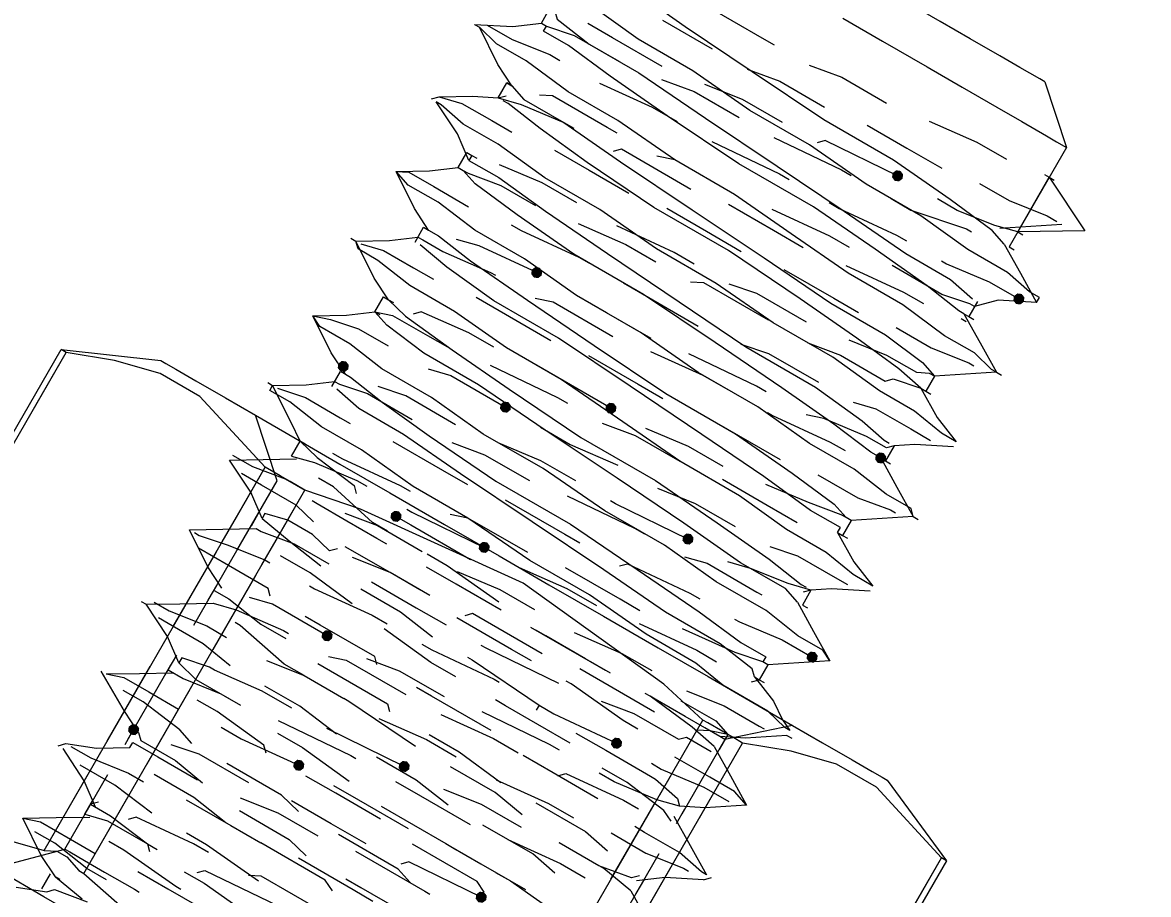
# Model space of a CAD drawing. Header units: millimetres. Extents: x 89051 to 218395, y -330386 to -125649.
# Drawn here: x 90765.13 to 90788.85, y -128629.03 to -128610.67 of the extents above; entities that cross this region are included whole.
import ezdxf

# ---------------------------------------------------------------- set-up
doc = ezdxf.new("R2010")
doc.units = ezdxf.units.MM
doc.header["$LTSCALE"] = 13
doc.layers.add('C00-00-00', color=7, linetype='Continuous')
doc.layers.add('标注、文本', color=3, linetype='Continuous', lineweight=25)
doc.styles.get("Standard").update_dxf_attribs({"font": 'gbenor.shx', "bigfont": 'gbcbig.shx'})
doc.dimstyles.new('1-15', dxfattribs={"dimscale": 20, "dimtxt": 3.5, "dimasz": 2, "dimexe": 1.5, "dimexo": 0.5, "dimgap": 0.5, "dimtad": 1, "dimtoh": 1, "dimdec": 1, "dimdsep": 46, "dimtxsty": 'Standard', "dimcen": 2.5, "dimclrd": 3, "dimclre": 3, "dimclrt": 3, "dimadec": 0, "dimazin": 2, "dimtfac": 1, "dimtdec": 1, "dimtmove": 0, "dimatfit": 2, "dimfxl": 1, "dimarcsym": 0})

# ---------------------------------------------------------------- blocks, each defined once
blk = doc.blocks.new('225635')
at = {"layer": 'C00-00-00'}
h = blk.add_hatch(color=256, dxfattribs=at)
h.dxf.hatch_style = 2
h.paths.add_polyline_path([(72519.609, -125566.899), (72519.523, -125566.934), (72519.488, -125567.02), (72519.523, -125567.105), (72519.609, -125567.141), (72519.694, -125567.105), (72519.73, -125567.02), (72519.694, -125566.934)])
h = blk.add_hatch(color=256, dxfattribs=at)
h.dxf.hatch_style = 2
h.paths.add_polyline_path([(72523.118, -125567.867), (72523.033, -125567.902), (72522.997, -125567.988), (72523.033, -125568.073), (72523.118, -125568.109), (72523.204, -125568.073), (72523.239, -125567.988), (72523.204, -125567.902)])
h = blk.add_hatch(color=256, dxfattribs=at)
h.dxf.hatch_style = 2
h.paths.add_polyline_path([(72522.271, -125572.223), (72522.186, -125572.259), (72522.15, -125572.344), (72522.186, -125572.43), (72522.271, -125572.465), (72522.356, -125572.43), (72522.392, -125572.344), (72522.356, -125572.259)])
h = blk.add_hatch(color=256, dxfattribs=at)
h.dxf.hatch_style = 2
h.paths.add_polyline_path([(72514.043, -125572.465), (72513.957, -125572.501), (72513.922, -125572.586), (72513.957, -125572.672), (72514.043, -125572.707), (72514.128, -125572.672), (72514.163, -125572.586), (72514.128, -125572.501)])
h = blk.add_hatch(color=256, dxfattribs=at)
h.dxf.hatch_style = 2
h.paths.add_polyline_path([(72516.826, -125574.159), (72516.74, -125574.195), (72516.705, -125574.28), (72516.74, -125574.366), (72516.826, -125574.401), (72516.911, -125574.366), (72516.947, -125574.28), (72516.911, -125574.195)])
h = blk.add_hatch(color=256, dxfattribs=at)
h.dxf.hatch_style = 2
h.paths.add_polyline_path([(72514.89, -125575.248), (72514.804, -125575.284), (72514.769, -125575.369), (72514.804, -125575.455), (72514.89, -125575.49), (72514.975, -125575.455), (72515.011, -125575.369), (72514.975, -125575.284)])
h = blk.add_hatch(color=256, dxfattribs=at)
h.dxf.hatch_style = 2
h.paths.add_polyline_path([(72519.609, -125575.732), (72519.523, -125575.768), (72519.488, -125575.853), (72519.523, -125575.939), (72519.609, -125575.974), (72519.694, -125575.939), (72519.73, -125575.853), (72519.694, -125575.768)])
h = blk.add_hatch(color=256, dxfattribs=at)
h.dxf.hatch_style = 2
h.paths.add_polyline_path([(72511.501, -125576.216), (72511.416, -125576.252), (72511.38, -125576.337), (72511.416, -125576.423), (72511.501, -125576.458), (72511.587, -125576.423), (72511.622, -125576.337), (72511.587, -125576.252)])
h = blk.add_hatch(color=256, dxfattribs=at)
h.dxf.hatch_style = 2
h.paths.add_polyline_path([(72523.118, -125576.579), (72523.033, -125576.615), (72522.997, -125576.7), (72523.033, -125576.786), (72523.118, -125576.821), (72523.204, -125576.786), (72523.239, -125576.7), (72523.204, -125576.615)])
h = blk.add_hatch(color=256, dxfattribs=at)
h.dxf.hatch_style = 2
h.paths.add_polyline_path([(72515.979, -125578.031), (72515.893, -125578.067), (72515.858, -125578.152), (72515.893, -125578.238), (72515.979, -125578.273), (72516.064, -125578.238), (72516.1, -125578.152), (72516.064, -125578.067)])
h = blk.add_hatch(color=256, dxfattribs=at)
h.dxf.hatch_style = 2
h.paths.add_polyline_path([(72514.043, -125578.394), (72513.957, -125578.43), (72513.922, -125578.515), (72513.957, -125578.601), (72514.043, -125578.636), (72514.128, -125578.601), (72514.163, -125578.515), (72514.128, -125578.43)])
h = blk.add_hatch(color=256, dxfattribs=at)
h.dxf.hatch_style = 2
h.paths.add_polyline_path([(72520.456, -125580.21), (72520.37, -125580.245), (72520.335, -125580.331), (72520.37, -125580.416), (72520.456, -125580.452), (72520.541, -125580.416), (72520.577, -125580.331), (72520.541, -125580.245)])
h = blk.add_hatch(color=256, dxfattribs=at)
h.dxf.hatch_style = 2
h.paths.add_polyline_path([(72514.043, -125581.299), (72513.957, -125581.334), (72513.922, -125581.42), (72513.957, -125581.505), (72514.043, -125581.541), (72514.128, -125581.505), (72514.163, -125581.42), (72514.128, -125581.334)])
h = blk.add_hatch(color=256, dxfattribs=at)
h.dxf.hatch_style = 2
h.paths.add_polyline_path([(72516.826, -125582.872), (72516.74, -125582.907), (72516.705, -125582.993), (72516.74, -125583.078), (72516.826, -125583.114), (72516.911, -125583.078), (72516.947, -125582.993), (72516.911, -125582.907)])
h = blk.add_hatch(color=256, dxfattribs=at)
h.dxf.hatch_style = 2
h.paths.add_polyline_path([(72514.89, -125583.961), (72514.804, -125583.996), (72514.769, -125584.082), (72514.804, -125584.167), (72514.89, -125584.203), (72514.975, -125584.167), (72515.011, -125584.082), (72514.975, -125583.996)])
h = blk.add_hatch(color=256, dxfattribs=at)
h.dxf.hatch_style = 2
h.paths.add_polyline_path([(72519.609, -125584.445), (72519.523, -125584.48), (72519.488, -125584.566), (72519.523, -125584.651), (72519.609, -125584.687), (72519.694, -125584.651), (72519.73, -125584.566), (72519.694, -125584.48)])
h = blk.add_hatch(color=256, dxfattribs=at)
h.dxf.hatch_style = 2
h.paths.add_polyline_path([(72511.501, -125585.05), (72511.416, -125585.085), (72511.38, -125585.171), (72511.416, -125585.256), (72511.501, -125585.292), (72511.587, -125585.256), (72511.622, -125585.171), (72511.587, -125585.085)])
at = {"layer": 'C00-00-00', "lineweight": 15}
for points in [[(72521.303, -125563.753), (72521.182, -125563.753), (72520.698, -125563.753), (72520.214, -125563.753), (72519.488, -125563.753), (72518.762, -125563.753), (72517.915, -125563.753), (72516.947, -125563.753)], [(72521.303, -125563.753), (72522.392, -125564.721)], [(72516.947, -125564.721), (72517.915, -125564.721), (72519.004, -125564.721), (72519.851, -125564.721), (72520.698, -125564.721), (72521.303, -125564.721), (72521.908, -125564.721), (72522.15, -125564.721), (72522.392, -125564.721)], [(72522.392, -125564.721), (72522.392, -125567.141)], [(72519.609, -125565.689), (72520.698, -125565.568)], [(72520.698, -125565.568), (72521.424, -125565.568)], [(72522.271, -125565.447), (72522.392, -125565.447)], [(72522.392, -125565.447), (72522.513, -125565.447)], [(72522.392, -125566.778), (72522.392, -125565.447)], [(72522.392, -125565.447), (72523.602, -125566.052)], [(72516.826, -125565.931), (72517.552, -125565.81)], [(72517.552, -125565.81), (72518.641, -125565.81)], [(72514.164, -125565.931), (72515.737, -125565.931)], [(72515.737, -125565.931), (72515.979, -125565.931)], [(72523.602, -125566.052), (72522.392, -125566.778)], [(72522.271, -125567.141), (72521.908, -125567.02), (72520.819, -125566.899), (72519.367, -125566.778), (72517.673, -125566.778), (72515.858, -125566.657), (72514.164, -125566.536), (72512.832, -125566.415), (72511.864, -125566.415), (72511.501, -125566.294)], [(72521.182, -125566.294), (72521.908, -125566.294)], [(72521.908, -125566.294), (72522.755, -125566.173)], [(72523.118, -125566.173), (72522.392, -125566.657)], [(72522.755, -125566.173), (72522.997, -125566.173)], [(72515.737, -125566.657), (72516.463, -125566.536)], [(72516.463, -125566.536), (72517.552, -125566.536)], [(72518.52, -125566.415), (72519.488, -125566.415)], [(72519.488, -125566.415), (72520.335, -125566.415)], [(72513.679, -125566.657), (72514.89, -125566.657)], [(72522.392, -125566.778), (72521.908, -125566.899)], [(72522.392, -125566.657), (72522.029, -125566.899)], [(72522.392, -125566.778), (72522.513, -125566.778)], [(72523.481, -125567.867), (72523.481, -125567.746), (72523.239, -125567.746), (72522.634, -125567.625), (72521.666, -125567.625), (72520.456, -125567.504), (72519.125, -125567.504), (72517.673, -125567.383), (72516.221, -125567.383), (72514.769, -125567.262), (72513.437, -125567.262), (72512.227, -125567.141), (72511.259, -125567.141), (72510.654, -125567.02), (72510.412, -125567.02)], [(72519.609, -125567.02), (72517.915, -125567.141)], [(72521.061, -125567.02), (72520.577, -125567.02)], [(72521.908, -125566.899), (72521.061, -125567.02)], [(72515.979, -125567.262), (72515.132, -125567.383)], [(72516.947, -125567.262), (72515.979, -125567.262)], [(72517.915, -125567.141), (72517.794, -125567.262)], [(72520.214, -125567.504), (72521.424, -125567.262)], [(72521.424, -125567.262), (72521.545, -125567.262)], [(72522.271, -125567.141), (72522.876, -125567.504), (72523.481, -125567.867)], [(72522.392, -125567.141), (72522.513, -125567.141)], [(72512.953, -125567.504), (72512.348, -125567.504)], [(72514.164, -125567.504), (72512.953, -125567.504)], [(72516.947, -125567.625), (72518.52, -125567.504)], [(72518.52, -125567.504), (72518.762, -125567.504)], [(72519.73, -125567.504), (72520.214, -125567.504)], [(72511.501, -125567.988), (72511.501, -125567.625)], [(72511.622, -125567.625), (72511.743, -125567.746), (72512.59, -125567.867), (72513.8, -125567.867), (72515.495, -125567.988), (72517.31, -125568.109), (72519.004, -125568.23), (72520.577, -125568.351), (72521.666, -125568.351), (72522.271, -125568.472)], [(72514.285, -125567.746), (72515.011, -125567.625)], [(72515.011, -125567.625), (72516.1, -125567.625)], [(72510.291, -125568.714), (72511.017, -125568.351), (72511.501, -125567.988)], [(72511.501, -125567.988), (72511.622, -125567.988)], [(72511.622, -125567.988), (72512.227, -125567.867)], [(72522.271, -125568.835), (72522.15, -125568.835), (72521.303, -125568.714), (72519.972, -125568.593), (72518.399, -125568.472), (72516.584, -125568.472), (72514.769, -125568.351), (72513.316, -125568.23), (72512.227, -125568.109), (72511.622, -125568.109), (72511.622, -125567.988)], [(72512.227, -125567.867), (72513.316, -125567.867)], [(72521.424, -125568.109), (72522.392, -125567.988)], [(72523.481, -125567.867), (72522.755, -125568.23), (72522.392, -125568.593)], [(72522.392, -125567.988), (72523.118, -125567.988)], [(72515.858, -125568.351), (72517.431, -125568.23)], [(72517.431, -125568.23), (72517.673, -125568.23)], [(72518.641, -125568.23), (72518.883, -125568.23)], [(72518.883, -125568.23), (72520.214, -125568.109)], [(72520.214, -125568.109), (72520.456, -125568.109)], [(72521.303, -125568.109), (72521.424, -125568.109)], [(72511.138, -125568.593), (72511.985, -125568.472)], [(72511.985, -125568.472), (72512.227, -125568.472)], [(72513.195, -125568.472), (72514.406, -125568.351)], [(72514.406, -125568.351), (72515.011, -125568.351)], [(72522.392, -125568.472), (72522.392, -125568.835)], [(72510.291, -125568.714), (72510.412, -125568.714)], [(72511.622, -125569.44), (72511.138, -125569.198), (72510.412, -125568.714)], [(72523.481, -125569.561), (72523.36, -125569.561), (72522.876, -125569.44), (72522.15, -125569.44), (72521.061, -125569.319), (72519.73, -125569.319), (72518.278, -125569.198), (72516.826, -125569.077), (72515.374, -125569.077), (72513.922, -125568.956), (72512.711, -125568.956), (72511.622, -125568.835), (72510.896, -125568.835), (72510.412, -125568.714)], [(72510.533, -125568.593), (72511.138, -125568.593)], [(72521.666, -125568.714), (72520.456, -125568.714)], [(72522.271, -125568.593), (72521.666, -125568.714)], [(72522.392, -125568.593), (72522.271, -125568.593)], [(72519.004, -125568.835), (72517.673, -125568.956)], [(72519.488, -125568.835), (72519.004, -125568.835)], [(72522.271, -125568.835), (72522.392, -125568.835)], [(72522.271, -125568.835), (72522.876, -125569.198), (72523.481, -125569.561)], [(72522.271, -125568.956), (72522.392, -125568.956)], [(72522.392, -125568.835), (72522.513, -125568.835)], [(72515.374, -125569.077), (72515.011, -125569.198)], [(72516.826, -125569.077), (72515.374, -125569.077)], [(72519.609, -125569.198), (72520.94, -125569.077)], [(72520.94, -125569.077), (72521.424, -125569.077)], [(72512.469, -125569.198), (72512.227, -125569.319)], [(72513.8, -125569.198), (72512.469, -125569.198)], [(72514.043, -125569.198), (72513.8, -125569.198)], [(72516.826, -125569.319), (72517.915, -125569.319)], [(72517.915, -125569.319), (72518.641, -125569.319)], [(72511.622, -125569.44), (72511.501, -125569.44)], [(72511.501, -125569.44), (72511.622, -125569.44)], [(72511.501, -125569.44), (72511.622, -125569.44)], [(72511.501, -125569.803), (72511.501, -125569.44)], [(72511.622, -125569.44), (72511.985, -125569.561), (72512.953, -125569.561), (72514.406, -125569.682), (72516.221, -125569.803), (72518.036, -125569.924), (72519.73, -125570.045), (72521.061, -125570.045), (72522.029, -125570.166), (72522.392, -125570.287), (72522.271, -125570.287)], [(72511.985, -125569.682), (72512.953, -125569.561)], [(72512.953, -125569.561), (72513.195, -125569.561)], [(72514.164, -125569.561), (72514.285, -125569.44)], [(72514.285, -125569.44), (72515.979, -125569.44)], [(72523.481, -125569.561), (72522.755, -125570.045), (72522.392, -125570.287)], [(72523.481, -125569.561), (72523.602, -125569.561)], [(72510.412, -125570.408), (72511.017, -125570.045), (72511.501, -125569.803)], [(72511.501, -125569.803), (72511.985, -125569.682)], [(72511.501, -125569.803), (72511.622, -125569.682)], [(72522.271, -125570.65), (72521.666, -125570.529), (72520.577, -125570.408), (72519.125, -125570.287), (72517.31, -125570.166), (72515.495, -125570.166), (72513.8, -125570.045), (72512.59, -125569.924), (72511.743, -125569.803), (72511.622, -125569.803)], [(72521.182, -125569.803), (72522.029, -125569.803)], [(72522.029, -125569.803), (72522.876, -125569.682)], [(72522.876, -125569.682), (72522.997, -125569.682)], [(72515.737, -125570.045), (72516.705, -125570.045)], [(72516.705, -125570.045), (72517.552, -125570.045)], [(72518.52, -125569.924), (72519.73, -125569.924)], [(72519.73, -125569.924), (72520.335, -125569.924)], [(72510.412, -125570.408), (72510.896, -125570.287)], [(72510.896, -125570.287), (72511.622, -125570.287)], [(72511.622, -125570.287), (72512.106, -125570.287)], [(72513.074, -125570.166), (72513.922, -125570.166)], [(72513.922, -125570.166), (72514.89, -125570.166)], [(72522.271, -125570.287), (72522.029, -125570.408)], [(72522.392, -125570.287), (72522.271, -125570.287)], [(72522.392, -125570.287), (72522.392, -125570.65)], [(72510.291, -125570.529), (72510.412, -125570.408)], [(72511.622, -125571.255), (72511.138, -125570.892), (72510.412, -125570.529)], [(72523.481, -125571.255), (72523.118, -125571.255), (72522.392, -125571.134), (72521.545, -125571.134), (72520.335, -125571.013), (72518.883, -125571.013), (72517.431, -125570.892), (72515.979, -125570.892), (72514.527, -125570.771), (72513.195, -125570.771), (72511.985, -125570.65), (72511.138, -125570.65), (72510.533, -125570.529), (72510.412, -125570.529)], [(72521.303, -125570.408), (72520.456, -125570.529)], [(72522.029, -125570.408), (72521.303, -125570.408)], [(72516.342, -125570.771), (72515.011, -125570.892)], [(72516.826, -125570.771), (72516.342, -125570.771)], [(72518.278, -125570.65), (72517.673, -125570.771)], [(72519.488, -125570.65), (72518.278, -125570.65)], [(72521.545, -125570.892), (72521.666, -125570.771)], [(72521.666, -125570.771), (72522.271, -125570.65)], [(72522.271, -125570.65), (72522.392, -125570.65)], [(72522.271, -125570.65), (72522.876, -125571.013), (72523.481, -125571.255)], [(72522.392, -125570.65), (72522.513, -125570.65)], [(72513.195, -125570.892), (72512.227, -125571.013)], [(72514.043, -125570.892), (72513.195, -125570.892)], [(72516.947, -125571.134), (72517.189, -125571.013)], [(72517.189, -125571.013), (72518.762, -125571.013)], [(72519.73, -125571.013), (72520.456, -125570.892)], [(72520.456, -125570.892), (72521.545, -125570.892)], [(72511.501, -125571.134), (72511.622, -125571.134)], [(72511.501, -125571.497), (72511.501, -125571.134)], [(72511.622, -125571.134), (72511.743, -125571.134)], [(72511.622, -125571.134), (72511.622, -125571.255), (72512.348, -125571.255), (72513.558, -125571.376), (72515.132, -125571.497), (72516.947, -125571.618), (72518.641, -125571.739), (72520.335, -125571.739), (72521.545, -125571.86), (72522.15, -125571.981), (72522.271, -125571.981)], [(72514.285, -125571.255), (72515.374, -125571.134)], [(72515.374, -125571.134), (72516.1, -125571.134)], [(72510.412, -125572.223), (72511.017, -125571.86), (72511.501, -125571.497)], [(72511.501, -125571.497), (72511.622, -125571.497)], [(72511.622, -125571.497), (72511.743, -125571.497)], [(72522.271, -125572.344), (72522.029, -125572.344), (72521.061, -125572.223), (72519.73, -125572.102), (72518.036, -125571.981), (72516.221, -125571.86), (72514.527, -125571.86), (72513.074, -125571.739), (72511.985, -125571.618), (72511.622, -125571.497)], [(72511.743, -125571.497), (72512.469, -125571.376)], [(72512.469, -125571.376), (72513.316, -125571.376)], [(72521.182, -125571.618), (72521.666, -125571.497)], [(72521.666, -125571.497), (72522.513, -125571.497)], [(72523.481, -125571.376), (72522.755, -125571.739), (72522.392, -125571.981)], [(72522.513, -125571.497), (72522.997, -125571.497)], [(72518.52, -125571.739), (72519.125, -125571.618)], [(72519.125, -125571.618), (72520.335, -125571.618)], [(72513.074, -125571.981), (72513.316, -125571.981)], [(72513.316, -125571.981), (72514.648, -125571.86)], [(72514.648, -125571.86), (72514.89, -125571.86)], [(72515.737, -125571.86), (72516.1, -125571.86)], [(72516.1, -125571.86), (72517.552, -125571.86)], [(72522.392, -125571.981), (72522.271, -125572.102)], [(72522.392, -125571.981), (72522.392, -125572.344)], [(72510.412, -125572.223), (72510.654, -125572.102)], [(72511.622, -125572.949), (72511.138, -125572.707), (72510.412, -125572.223)], [(72523.481, -125573.07), (72523.36, -125572.949), (72522.755, -125572.949), (72521.908, -125572.828), (72520.819, -125572.828), (72519.488, -125572.707), (72518.036, -125572.707), (72516.584, -125572.586), (72515.011, -125572.586), (72513.679, -125572.465), (72512.469, -125572.465), (72511.501, -125572.344), (72510.775, -125572.344), (72510.412, -125572.223)], [(72510.654, -125572.102), (72511.259, -125572.102)], [(72511.259, -125572.102), (72512.106, -125572.102)], [(72520.819, -125572.223), (72520.456, -125572.344)], [(72521.787, -125572.102), (72520.819, -125572.223)], [(72522.271, -125572.102), (72521.787, -125572.102)], [(72519.246, -125572.344), (72517.673, -125572.465)], [(72519.488, -125572.344), (72519.246, -125572.344)], [(72522.271, -125572.344), (72522.876, -125572.707), (72523.481, -125573.07)], [(72522.392, -125572.344), (72522.513, -125572.344)], [(72512.711, -125572.707), (72512.227, -125572.828)], [(72514.043, -125572.586), (72512.711, -125572.707)], [(72515.737, -125572.586), (72515.011, -125572.586)], [(72516.826, -125572.586), (72515.737, -125572.586)], [(72516.947, -125572.828), (72518.157, -125572.707)], [(72518.157, -125572.707), (72518.762, -125572.707)], [(72519.73, -125572.707), (72519.851, -125572.707)], [(72519.851, -125572.707), (72521.182, -125572.586)], [(72521.182, -125572.586), (72521.545, -125572.586)], [(72511.501, -125572.949), (72511.622, -125572.949)], [(72511.501, -125572.949), (72511.622, -125572.949)], [(72511.501, -125573.312), (72511.501, -125572.949)], [(72511.622, -125572.949), (72511.864, -125572.949), (72512.711, -125573.07), (72514.164, -125573.191), (72515.858, -125573.312), (72517.673, -125573.433), (72519.367, -125573.433), (72520.819, -125573.554), (72521.908, -125573.675), (72522.271, -125573.796)], [(72514.285, -125573.07), (72514.648, -125572.949)], [(72514.648, -125572.949), (72516.1, -125572.949)], [(72510.412, -125573.917), (72511.017, -125573.554), (72511.501, -125573.191)], [(72511.501, -125573.191), (72511.622, -125573.191)], [(72511.622, -125573.191), (72512.106, -125573.191)], [(72512.106, -125573.191), (72513.195, -125573.07)], [(72513.195, -125573.07), (72513.316, -125573.07)], [(72522.271, -125573.312), (72522.997, -125573.191)], [(72523.481, -125573.07), (72522.755, -125573.554), (72522.392, -125573.796)], [(72522.997, -125573.191), (72523.118, -125573.191)], [(72523.481, -125573.07), (72523.602, -125573.07)], [(72522.271, -125574.159), (72522.271, -125574.038), (72521.545, -125574.038), (72520.335, -125573.917), (72518.762, -125573.796), (72516.947, -125573.675), (72515.132, -125573.554), (72513.558, -125573.554), (72512.348, -125573.433), (72511.622, -125573.312)], [(72518.641, -125573.433), (72519.972, -125573.433)], [(72519.972, -125573.433), (72520.456, -125573.433)], [(72521.303, -125573.312), (72522.271, -125573.312)], [(72513.195, -125573.675), (72514.164, -125573.675)], [(72514.164, -125573.675), (72515.011, -125573.675)], [(72515.858, -125573.554), (72517.068, -125573.554)], [(72517.068, -125573.554), (72517.673, -125573.554)], [(72510.291, -125573.917), (72510.412, -125573.917)], [(72511.622, -125574.643), (72511.138, -125574.401), (72510.412, -125573.917)], [(72523.481, -125574.764), (72522.997, -125574.764), (72522.271, -125574.643), (72521.303, -125574.643), (72520.093, -125574.522), (72518.641, -125574.522), (72517.189, -125574.401), (72515.616, -125574.28), (72514.285, -125574.28), (72512.953, -125574.159), (72511.864, -125574.159), (72511.017, -125574.038), (72510.533, -125574.038), (72510.412, -125573.917)], [(72510.533, -125573.917), (72511.017, -125573.796)], [(72511.017, -125573.796), (72511.743, -125573.796)], [(72511.743, -125573.796), (72512.227, -125573.796)], [(72521.424, -125573.917), (72520.456, -125574.038)], [(72522.15, -125573.796), (72521.424, -125573.917)], [(72522.271, -125573.796), (72522.15, -125573.796)], [(72522.392, -125573.796), (72522.271, -125573.796)], [(72522.392, -125573.796), (72522.392, -125574.159)], [(72518.641, -125574.159), (72517.673, -125574.28)], [(72519.488, -125574.159), (72518.641, -125574.159)], [(72522.271, -125574.159), (72522.392, -125574.159)], [(72522.271, -125574.159), (72522.876, -125574.522), (72523.481, -125574.764)], [(72522.392, -125574.159), (72522.513, -125574.159)], [(72513.437, -125574.401), (72512.348, -125574.522)], [(72514.043, -125574.401), (72513.437, -125574.401)], [(72516.826, -125574.28), (72515.011, -125574.28)], [(72519.609, -125574.401), (72520.698, -125574.401)], [(72520.698, -125574.401), (72521.424, -125574.401)], [(72511.501, -125574.643), (72511.622, -125574.643)], [(72511.501, -125575.006), (72511.501, -125574.643)], [(72511.622, -125574.643), (72511.743, -125574.643)], [(72511.622, -125574.643), (72512.106, -125574.764), (72513.316, -125574.885), (72514.769, -125575.006), (72516.584, -125575.127), (72518.399, -125575.127), (72519.972, -125575.248), (72521.303, -125575.369), (72522.15, -125575.49), (72522.271, -125575.49)], [(72512.348, -125574.522), (72512.227, -125574.643)], [(72514.164, -125574.764), (72515.737, -125574.643)], [(72515.737, -125574.643), (72515.979, -125574.643)], [(72516.826, -125574.643), (72517.552, -125574.522)], [(72517.552, -125574.522), (72518.641, -125574.522)], [(72511.501, -125575.006), (72511.864, -125574.885)], [(72511.864, -125574.885), (72512.711, -125574.885)], [(72512.711, -125574.885), (72513.195, -125574.885)], [(72523.481, -125574.885), (72522.755, -125575.248), (72522.392, -125575.49)], [(72510.412, -125575.732), (72511.017, -125575.369), (72511.501, -125575.006)], [(72511.501, -125575.006), (72511.622, -125575.006)], [(72522.271, -125575.853), (72521.908, -125575.732), (72520.819, -125575.732), (72519.367, -125575.611), (72517.673, -125575.49), (72515.858, -125575.369), (72514.164, -125575.248), (72512.832, -125575.248), (72511.864, -125575.127), (72511.501, -125575.006)], [(72521.182, -125575.127), (72521.787, -125575.006)], [(72521.787, -125575.006), (72522.755, -125575.006)], [(72522.755, -125575.006), (72522.997, -125575.006)], [(72516.463, -125575.369), (72517.552, -125575.248)], [(72518.52, -125575.248), (72519.367, -125575.127)], [(72519.367, -125575.127), (72520.335, -125575.127)], [(72510.775, -125575.611), (72511.38, -125575.49)], [(72511.38, -125575.49), (72512.106, -125575.49)], [(72513.074, -125575.49), (72513.558, -125575.369)], [(72513.558, -125575.369), (72514.89, -125575.369)], [(72515.737, -125575.369), (72516.463, -125575.369)], [(72522.392, -125575.49), (72521.908, -125575.611)], [(72522.392, -125575.49), (72522.271, -125575.611)], [(72522.392, -125575.49), (72522.392, -125575.853)], [(72510.412, -125575.732), (72510.775, -125575.611)], [(72511.622, -125576.458), (72511.138, -125576.216), (72510.412, -125575.732)], [(72523.481, -125576.579), (72523.239, -125576.458), (72522.634, -125576.458), (72521.787, -125576.337), (72520.577, -125576.337), (72519.246, -125576.216), (72517.794, -125576.216), (72516.221, -125576.095), (72514.769, -125576.095), (72513.437, -125575.974), (72512.227, -125575.974), (72511.38, -125575.853), (72510.654, -125575.853), (72510.412, -125575.732)], [(72521.061, -125575.732), (72520.577, -125575.853)], [(72521.908, -125575.611), (72521.061, -125575.732)], [(72516.1, -125575.974), (72515.132, -125576.095)], [(72516.947, -125575.974), (72516.1, -125575.974)], [(72517.915, -125575.974), (72517.794, -125575.974)], [(72519.609, -125575.853), (72517.915, -125575.974)], [(72522.271, -125575.853), (72522.876, -125576.216), (72523.481, -125576.579)], [(72522.392, -125575.853), (72522.513, -125575.853)], [(72512.953, -125576.216), (72512.348, -125576.337)], [(72514.164, -125576.216), (72512.953, -125576.216)], [(72516.947, -125576.337), (72518.52, -125576.216)], [(72518.52, -125576.216), (72518.762, -125576.216)], [(72519.73, -125576.216), (72520.214, -125576.095)], [(72520.214, -125576.095), (72521.424, -125576.095)], [(72521.424, -125576.095), (72521.545, -125576.095)], [(72511.501, -125576.458), (72511.622, -125576.458)], [(72511.501, -125576.821), (72511.501, -125576.458)], [(72511.622, -125576.458), (72511.743, -125576.458)], [(72511.622, -125576.458), (72511.743, -125576.458), (72512.59, -125576.579), (72513.8, -125576.7), (72515.495, -125576.821), (72517.31, -125576.821), (72519.004, -125576.942), (72520.577, -125577.063), (72521.666, -125577.184), (72522.271, -125577.184), (72522.271, -125577.305)], [(72514.285, -125576.579), (72515.011, -125576.458)], [(72515.011, -125576.458), (72516.1, -125576.458)], [(72510.412, -125577.426), (72511.017, -125577.063), (72511.501, -125576.7)], [(72511.501, -125576.7), (72511.622, -125576.7)], [(72511.622, -125576.7), (72512.227, -125576.579)], [(72512.227, -125576.579), (72513.316, -125576.579)], [(72521.424, -125576.821), (72522.392, -125576.7)], [(72523.481, -125576.579), (72522.755, -125577.063), (72522.392, -125577.305)], [(72522.392, -125576.7), (72523.118, -125576.7)], [(72522.271, -125577.668), (72522.15, -125577.547), (72521.303, -125577.426), (72519.972, -125577.426), (72518.399, -125577.305), (72516.584, -125577.184), (72514.769, -125577.063), (72513.316, -125576.942), (72512.227, -125576.942), (72511.622, -125576.821)], [(72518.641, -125577.063), (72518.762, -125576.942)], [(72518.762, -125576.942), (72520.214, -125576.821)], [(72520.214, -125576.821), (72520.456, -125576.821)], [(72521.303, -125576.821), (72521.424, -125576.821)], [(72513.195, -125577.184), (72514.406, -125577.184)], [(72514.406, -125577.184), (72515.011, -125577.184)], [(72515.858, -125577.063), (72517.31, -125577.063)], [(72517.31, -125577.063), (72517.673, -125577.063)], [(72510.291, -125577.426), (72510.412, -125577.426)], [(72511.501, -125578.152), (72511.138, -125577.91), (72510.412, -125577.426)], [(72521.787, -125578.152), (72521.061, -125578.031), (72519.851, -125578.031), (72518.399, -125577.91), (72516.947, -125577.91), (72515.374, -125577.789), (72514.043, -125577.789), (72512.711, -125577.668), (72511.743, -125577.668), (72510.896, -125577.547), (72510.412, -125577.547), (72510.412, -125577.426)], [(72510.533, -125577.426), (72511.138, -125577.305)], [(72511.138, -125577.305), (72511.985, -125577.305)], [(72511.985, -125577.305), (72512.227, -125577.305)], [(72521.666, -125577.426), (72520.456, -125577.547)], [(72522.271, -125577.305), (72521.666, -125577.426)], [(72522.392, -125577.305), (72522.271, -125577.305)], [(72522.392, -125577.305), (72522.392, -125577.668)], [(72519.004, -125577.668), (72517.673, -125577.668)], [(72519.488, -125577.668), (72519.004, -125577.668)], [(72522.271, -125577.789), (72522.392, -125577.668)], [(72522.271, -125577.668), (72522.392, -125577.668)], [(72522.271, -125577.668), (72522.876, -125577.91), (72523.239, -125578.152)], [(72522.392, -125577.668), (72522.513, -125577.668)], [(72513.8, -125577.91), (72512.469, -125578.031)], [(72514.043, -125577.91), (72513.8, -125577.91)], [(72515.374, -125577.789), (72515.011, -125577.91)], [(72516.826, -125577.789), (72515.374, -125577.789)], [(72519.609, -125577.91), (72520.94, -125577.789)], [(72520.94, -125577.789), (72521.424, -125577.789)], [(72506.177, -125578.999), (72508.113, -125578.152)], [(72508.113, -125578.152), (72508.234, -125578.152), (72508.476, -125578.152), (72508.96, -125578.152), (72509.686, -125578.152), (72510.412, -125578.152), (72511.38, -125578.152), (72512.469, -125578.152), (72513.679, -125578.152), (72515.011, -125578.152), (72516.342, -125578.152), (72517.552, -125578.152), (72518.883, -125578.152), (72520.214, -125578.152), (72521.424, -125578.152), (72522.513, -125578.152), (72523.481, -125578.152), (72524.207, -125578.152), (72524.933, -125578.152), (72525.417, -125578.152), (72525.659, -125578.152), (72525.78, -125578.152)], [(72511.501, -125579.12), (72510.412, -125578.152)], [(72511.622, -125578.152), (72511.501, -125578.152)], [(72511.501, -125578.152), (72511.985, -125578.273)], [(72511.622, -125578.152), (72511.501, -125578.152)], [(72511.501, -125578.515), (72511.501, -125578.152)], [(72512.469, -125578.031), (72512.227, -125578.031)], [(72514.285, -125578.273), (72515.979, -125578.152)], [(72516.826, -125578.152), (72517.915, -125578.031)], [(72517.915, -125578.031), (72518.641, -125578.031)], [(72522.15, -125578.152), (72521.787, -125578.152)], [(72522.876, -125578.152), (72522.15, -125578.152)], [(72523.481, -125578.152), (72522.392, -125579.12)], [(72523.36, -125578.273), (72522.876, -125578.152)], [(72523.239, -125578.152), (72523.481, -125578.273)], [(72525.78, -125578.152), (72527.716, -125578.999)], [(72511.138, -125578.999), (72509.202, -125578.394), (72508.234, -125578.394), (72507.266, -125578.636), (72506.298, -125578.999)], [(72511.501, -125578.515), (72511.985, -125578.394)], [(72511.985, -125578.273), (72512.953, -125578.394)], [(72511.985, -125578.394), (72512.953, -125578.273)], [(72521.787, -125578.999), (72520.698, -125578.757), (72517.068, -125578.394), (72513.316, -125578.757), (72512.106, -125578.999)], [(72512.953, -125578.273), (72513.195, -125578.273)], [(72512.953, -125578.394), (72513.074, -125578.515)], [(72514.164, -125578.273), (72514.285, -125578.273)], [(72523.481, -125578.394), (72522.755, -125578.878)], [(72527.595, -125578.999), (72525.659, -125578.394), (72524.691, -125578.394), (72523.723, -125578.636), (72522.755, -125578.999)], [(72523.481, -125578.273), (72523.36, -125578.273)], [(72523.481, -125578.394), (72523.602, -125578.394)], [(72511.017, -125578.878), (72511.622, -125578.515)], [(72512.59, -125578.636), (72512.227, -125578.636)], [(72513.679, -125578.878), (72512.59, -125578.636)], [(72514.043, -125578.515), (72514.406, -125578.515)], [(72514.406, -125578.515), (72515.858, -125578.515)], [(72518.52, -125578.757), (72519.609, -125578.636)], [(72519.609, -125578.636), (72520.335, -125578.636)], [(72521.182, -125578.636), (72522.029, -125578.515)], [(72522.029, -125578.515), (72522.876, -125578.515)], [(72522.876, -125578.515), (72522.997, -125578.515)], [(72510.412, -125579.241), (72511.017, -125578.878)], [(72513.074, -125578.999), (72513.8, -125578.878)], [(72514.043, -125578.878), (72513.679, -125578.878)], [(72513.8, -125578.878), (72514.89, -125578.878)], [(72515.495, -125578.878), (72515.011, -125578.878)], [(72516.826, -125578.999), (72515.495, -125578.878)], [(72515.737, -125578.878), (72516.705, -125578.757)], [(72516.705, -125578.757), (72517.552, -125578.757)], [(72521.182, -125578.878), (72522.029, -125578.878)], [(72522.029, -125578.878), (72522.392, -125578.999)], [(72522.755, -125578.878), (72522.271, -125579.12)], [(72506.177, -125588.196), (72506.177, -125578.999)], [(72506.298, -125578.999), (72506.177, -125578.999)], [(72506.298, -125580.21), (72506.298, -125578.999)], [(72506.298, -125588.317), (72506.298, -125578.999)], [(72510.412, -125579.12), (72510.896, -125579.12)], [(72510.896, -125579.12), (72511.622, -125578.999)], [(72511.138, -125580.21), (72511.138, -125578.999)], [(72512.106, -125578.999), (72511.743, -125578.999), (72511.501, -125578.999), (72511.138, -125578.999)], [(72511.138, -125588.317), (72511.138, -125578.999)], [(72511.501, -125580.815), (72511.501, -125579.12)], [(72511.622, -125578.999), (72512.106, -125578.999)], [(72512.106, -125580.21), (72512.106, -125578.999)], [(72512.106, -125588.317), (72512.106, -125578.999)], [(72512.469, -125579.12), (72512.348, -125579.12)], [(72513.195, -125579.12), (72512.469, -125579.12)], [(72513.922, -125579.12), (72513.195, -125579.12)], [(72514.164, -125579.12), (72513.922, -125579.12)], [(72515.858, -125579.12), (72515.132, -125579.12)], [(72516.947, -125579.12), (72515.858, -125579.12)], [(72519.125, -125579.12), (72517.673, -125579.12)], [(72518.036, -125579.12), (72517.794, -125579.12)], [(72519.004, -125579.12), (72518.036, -125579.12)], [(72519.609, -125579.12), (72519.004, -125579.12)], [(72519.488, -125579.12), (72519.125, -125579.12)], [(72520.577, -125579.12), (72520.456, -125579.12)], [(72520.698, -125579.12), (72520.577, -125579.12)], [(72521.666, -125579.241), (72520.577, -125579.12)], [(72521.424, -125579.12), (72520.698, -125579.12)], [(72521.908, -125579.12), (72521.424, -125579.12)], [(72521.787, -125580.21), (72521.787, -125578.999)], [(72521.787, -125588.317), (72521.787, -125578.999)], [(72522.755, -125578.999), (72522.513, -125578.999), (72522.271, -125578.999), (72521.908, -125578.999), (72521.787, -125578.999)], [(72522.029, -125579.12), (72521.787, -125579.241)], [(72522.271, -125579.12), (72521.908, -125579.12)], [(72522.392, -125578.999), (72522.029, -125579.12)], [(72522.392, -125579.12), (72522.271, -125579.12)], [(72522.392, -125578.999), (72522.392, -125579.363)], [(72522.392, -125579.12), (72522.392, -125580.936)], [(72522.755, -125580.21), (72522.755, -125578.999)], [(72522.755, -125588.317), (72522.755, -125578.999)], [(72527.595, -125580.21), (72527.595, -125578.999)], [(72527.716, -125578.999), (72527.595, -125578.999)], [(72527.595, -125588.317), (72527.595, -125578.999)], [(72527.716, -125578.999), (72527.716, -125588.196)], [(72511.138, -125579.605), (72510.412, -125579.241)], [(72511.259, -125579.363), (72510.775, -125579.363)], [(72512.106, -125579.363), (72511.259, -125579.363)], [(72512.59, -125579.484), (72512.106, -125579.363)], [(72519.972, -125579.363), (72519.004, -125579.363)], [(72520.819, -125579.363), (72519.972, -125579.363)], [(72522.271, -125579.363), (72521.666, -125579.241)], [(72522.271, -125579.363), (72522.876, -125579.726)], [(72511.622, -125579.968), (72511.138, -125579.605)], [(72514.527, -125579.605), (72513.437, -125579.605)], [(72514.527, -125579.605), (72513.679, -125579.726)], [(72515.253, -125579.605), (72514.527, -125579.605)], [(72515.495, -125579.605), (72514.527, -125579.605)], [(72516.463, -125579.484), (72516.342, -125579.605)], [(72518.157, -125579.484), (72516.463, -125579.484)], [(72519.73, -125579.726), (72520.456, -125579.605)], [(72520.456, -125579.605), (72521.545, -125579.605)], [(72521.545, -125579.605), (72521.666, -125579.484)], [(72521.666, -125579.484), (72522.271, -125579.484)], [(72511.501, -125580.21), (72511.501, -125579.847)], [(72512.106, -125579.726), (72511.622, -125579.847)], [(72511.622, -125579.847), (72511.622, -125579.968)], [(72512.711, -125579.726), (72512.106, -125579.726)], [(72513.195, -125579.847), (72512.711, -125579.726)], [(72513.316, -125579.726), (72513.195, -125579.847)], [(72517.552, -125579.726), (72516.221, -125579.726)], [(72517.068, -125579.968), (72518.762, -125579.847)], [(72518.036, -125579.726), (72517.552, -125579.726)], [(72519.004, -125579.726), (72518.883, -125579.726)], [(72520.335, -125579.847), (72519.004, -125579.726)], [(72520.698, -125579.847), (72520.335, -125579.847)], [(72522.876, -125579.726), (72523.481, -125580.089)], [(72511.622, -125579.968), (72512.348, -125580.089)], [(72511.743, -125580.21), (72512.469, -125580.089)], [(72512.348, -125580.089), (72513.195, -125580.21)], [(72512.469, -125580.089), (72513.316, -125580.089)], [(72514.285, -125579.968), (72515.374, -125579.968)], [(72515.374, -125579.968), (72516.1, -125579.968)], [(72516.947, -125579.968), (72517.068, -125579.968)], [(72522.513, -125579.968), (72521.666, -125579.968)], [(72523.118, -125579.968), (72522.513, -125579.968)], [(72523.481, -125580.089), (72522.755, -125580.573)], [(72523.481, -125580.089), (72523.118, -125579.968)], [(72506.298, -125580.815), (72506.298, -125580.21)], [(72511.017, -125580.573), (72511.622, -125580.21)], [(72511.138, -125580.815), (72511.138, -125580.21)], [(72511.622, -125580.21), (72511.743, -125580.21)], [(72512.106, -125580.815), (72512.106, -125580.21)], [(72514.164, -125580.21), (72515.132, -125580.21)], [(72515.132, -125580.21), (72515.979, -125580.331)], [(72516.826, -125580.331), (72516.947, -125580.331)], [(72516.947, -125580.331), (72518.641, -125580.452)], [(72519.004, -125580.452), (72520.456, -125580.331)], [(72521.303, -125580.331), (72521.545, -125580.331)], [(72521.545, -125580.331), (72522.513, -125580.21)], [(72521.787, -125580.815), (72521.787, -125580.21)], [(72522.513, -125580.21), (72523.118, -125580.21)], [(72522.755, -125580.815), (72522.755, -125580.21)], [(72510.412, -125580.936), (72511.017, -125580.573)], [(72513.074, -125580.452), (72512.348, -125580.452)], [(72514.164, -125580.573), (72513.074, -125580.452)], [(72513.316, -125580.694), (72514.648, -125580.573)], [(72514.648, -125580.573), (72515.011, -125580.573)], [(72515.858, -125580.573), (72516.1, -125580.573)], [(72516.1, -125580.573), (72517.552, -125580.452)], [(72517.552, -125580.452), (72517.673, -125580.452)], [(72518.641, -125580.452), (72519.004, -125580.452)], [(72518.641, -125580.452), (72518.641, -125580.573)], [(72519.609, -125580.573), (72520.335, -125580.573)], [(72520.335, -125580.573), (72521.424, -125580.573)], [(72521.424, -125580.573), (72521.545, -125580.573)], [(72521.545, -125580.573), (72522.15, -125580.694)], [(72522.755, -125580.573), (72522.271, -125580.815)], [(72510.654, -125580.936), (72511.259, -125580.815)], [(72511.259, -125580.815), (72512.106, -125580.694)], [(72511.501, -125582.63), (72511.501, -125580.815)], [(72512.106, -125580.694), (72512.227, -125580.694)], [(72513.195, -125580.694), (72513.316, -125580.694)], [(72516.221, -125580.815), (72515.011, -125580.694)], [(72516.826, -125580.815), (72516.221, -125580.815)], [(72518.036, -125580.815), (72517.794, -125580.815)], [(72519.609, -125580.815), (72518.036, -125580.815)], [(72522.271, -125580.815), (72521.787, -125580.936)], [(72522.15, -125580.694), (72522.271, -125580.815)], [(72522.392, -125580.815), (72522.392, -125581.178)], [(72511.138, -125581.42), (72510.412, -125580.936)], [(72510.533, -125580.936), (72510.654, -125580.936)], [(72511.138, -125582.872), (72511.138, -125581.057)], [(72512.106, -125582.872), (72512.106, -125581.057)], [(72519.246, -125581.057), (72517.673, -125581.178)], [(72519.488, -125581.057), (72519.246, -125581.057)], [(72521.061, -125580.936), (72520.456, -125580.936)], [(72520.819, -125581.057), (72520.456, -125581.057)], [(72521.787, -125580.936), (72520.819, -125581.057)], [(72522.029, -125581.057), (72521.061, -125580.936)], [(72521.787, -125582.872), (72521.787, -125581.057)], [(72522.271, -125581.178), (72522.029, -125581.057)], [(72522.271, -125581.057), (72522.876, -125581.42)], [(72522.755, -125582.872), (72522.755, -125581.057)], [(72511.501, -125581.178), (72510.775, -125581.178)], [(72512.469, -125581.178), (72511.501, -125581.178)], [(72512.59, -125581.299), (72512.469, -125581.178)], [(72511.622, -125581.662), (72511.138, -125581.42)], [(72512.711, -125581.42), (72512.227, -125581.541)], [(72514.043, -125581.42), (72512.711, -125581.42)], [(72513.8, -125581.299), (72513.437, -125581.299)], [(72515.132, -125581.299), (72513.8, -125581.299)], [(72515.737, -125581.299), (72515.011, -125581.42)], [(72515.253, -125581.42), (72515.132, -125581.299)], [(72516.826, -125581.299), (72515.737, -125581.299)], [(72516.584, -125581.42), (72516.221, -125581.42)], [(72518.036, -125581.42), (72516.584, -125581.42)], [(72519.73, -125581.541), (72519.851, -125581.42)], [(72519.851, -125581.42), (72521.182, -125581.299)], [(72521.182, -125581.299), (72521.545, -125581.299)], [(72522.876, -125581.42), (72523.481, -125581.783)], [(72511.501, -125582.025), (72511.501, -125581.662)], [(72514.285, -125581.783), (72514.648, -125581.662)], [(72514.648, -125581.662), (72516.1, -125581.662)], [(72516.947, -125581.662), (72518.157, -125581.541)], [(72518.157, -125581.541), (72518.762, -125581.541)], [(72519.609, -125581.541), (72518.883, -125581.541)], [(72520.698, -125581.541), (72519.609, -125581.541)], [(72521.908, -125581.662), (72521.666, -125581.662)], [(72522.755, -125581.662), (72521.908, -125581.662)], [(72523.36, -125581.783), (72522.755, -125581.662)], [(72511.501, -125581.783), (72511.864, -125581.783)], [(72511.622, -125582.025), (72512.106, -125581.904)], [(72511.864, -125581.783), (72512.711, -125581.904)], [(72512.106, -125581.904), (72513.195, -125581.783)], [(72512.711, -125581.904), (72513.316, -125581.904)], [(72513.195, -125581.783), (72513.316, -125581.783)], [(72522.15, -125582.025), (72522.997, -125581.904)], [(72522.392, -125581.904), (72522.392, -125583.719)], [(72523.481, -125581.904), (72522.755, -125582.267)], [(72522.997, -125581.904), (72523.118, -125581.904)], [(72523.481, -125581.783), (72523.36, -125581.783)], [(72523.481, -125581.904), (72523.602, -125581.783)], [(72511.017, -125582.388), (72511.622, -125582.025)], [(72512.348, -125582.146), (72512.227, -125582.146)], [(72513.558, -125582.388), (72512.348, -125582.146)], [(72514.164, -125582.025), (72515.858, -125582.025)], [(72515.858, -125582.025), (72515.979, -125582.146)], [(72516.947, -125582.146), (72517.673, -125582.146)], [(72517.673, -125582.146), (72518.762, -125582.267)], [(72518.641, -125582.267), (72519.851, -125582.146)], [(72519.851, -125582.146), (72520.456, -125582.146)], [(72521.303, -125582.025), (72522.15, -125582.025)], [(72510.412, -125582.751), (72511.017, -125582.388)], [(72513.195, -125582.509), (72514.043, -125582.388)], [(72514.043, -125582.388), (72513.558, -125582.388)], [(72514.043, -125582.388), (72515.011, -125582.388)], [(72515.132, -125582.388), (72515.011, -125582.388)], [(72516.826, -125582.509), (72515.132, -125582.388)], [(72515.858, -125582.388), (72516.947, -125582.267)], [(72516.947, -125582.267), (72517.673, -125582.267)], [(72519.609, -125582.267), (72520.819, -125582.267)], [(72520.819, -125582.267), (72521.424, -125582.388)], [(72522.755, -125582.267), (72522.271, -125582.63)], [(72510.533, -125582.63), (72510.896, -125582.63)], [(72510.896, -125582.63), (72511.743, -125582.509)], [(72511.743, -125582.509), (72512.227, -125582.509)], [(72518.762, -125582.509), (72517.673, -125582.509)], [(72519.488, -125582.63), (72518.762, -125582.509)], [(72522.15, -125582.63), (72521.424, -125582.751)], [(72522.271, -125582.509), (72522.15, -125582.63)], [(72522.392, -125582.509), (72522.392, -125582.872)], [(72510.291, -125582.751), (72510.412, -125582.751)], [(72511.138, -125583.114), (72510.412, -125582.751)], [(72511.017, -125582.872), (72510.775, -125582.872)], [(72511.864, -125582.872), (72511.017, -125582.872)], [(72512.59, -125582.993), (72511.864, -125582.872)], [(72518.641, -125582.872), (72517.794, -125582.993)], [(72519.609, -125582.872), (72518.641, -125582.872)], [(72521.424, -125582.751), (72520.456, -125582.751)], [(72521.545, -125582.751), (72520.456, -125582.751)], [(72522.271, -125582.872), (72521.545, -125582.751)], [(72522.271, -125582.872), (72522.876, -125583.235)], [(72511.622, -125583.477), (72511.138, -125583.114)], [(72513.437, -125583.114), (72512.348, -125583.235)], [(72514.285, -125582.993), (72513.437, -125582.993)], [(72514.164, -125583.114), (72513.437, -125583.114)], [(72515.253, -125583.114), (72514.285, -125582.993)], [(72516.826, -125582.993), (72515.011, -125583.114)], [(72517.189, -125583.114), (72516.221, -125583.114)], [(72518.036, -125583.235), (72517.189, -125583.114)], [(72519.488, -125583.235), (72520.698, -125583.114)], [(72520.698, -125583.114), (72521.303, -125583.114)], [(72511.501, -125583.719), (72511.501, -125583.356)], [(72512.227, -125583.235), (72511.622, -125583.356)], [(72511.622, -125583.356), (72511.622, -125583.477)], [(72512.348, -125583.235), (72512.227, -125583.235)], [(72514.043, -125583.477), (72515.737, -125583.356)], [(72515.737, -125583.356), (72515.858, -125583.356)], [(72516.826, -125583.356), (72517.431, -125583.356)], [(72517.431, -125583.356), (72518.641, -125583.356)], [(72520.093, -125583.235), (72518.883, -125583.235)], [(72520.698, -125583.356), (72520.093, -125583.235)], [(72511.501, -125585.413), (72511.501, -125583.598)], [(72511.622, -125583.477), (72512.106, -125583.598)], [(72511.864, -125583.719), (72512.711, -125583.598)], [(72512.106, -125583.598), (72513.195, -125583.598)], [(72512.711, -125583.598), (72513.195, -125583.598)], [(72511.017, -125584.082), (72511.622, -125583.719)], [(72511.138, -125585.655), (72511.138, -125583.84)], [(72511.501, -125583.84), (72511.501, -125583.719)], [(72511.501, -125583.719), (72511.864, -125583.719)], [(72512.106, -125585.655), (72512.106, -125583.84)], [(72514.164, -125583.719), (72514.769, -125583.719)], [(72514.769, -125583.719), (72515.979, -125583.84)], [(72510.412, -125584.445), (72511.017, -125584.082)], [(72512.832, -125583.961), (72512.348, -125583.961)], [(72514.043, -125584.082), (72512.832, -125583.961)], [(72513.558, -125584.203), (72514.89, -125584.082)], [(72514.164, -125584.203), (72514.043, -125584.082)], [(72515.737, -125584.082), (72516.342, -125584.082)], [(72516.342, -125584.082), (72517.552, -125584.082)], [(72516.826, -125583.961), (72518.399, -125583.961)], [(72518.399, -125583.961), (72518.641, -125583.961)], [(72518.52, -125583.961), (72519.246, -125583.961)], [(72519.246, -125583.961), (72520.335, -125583.961)], [(72519.609, -125583.961), (72519.972, -125583.961)], [(72519.972, -125583.961), (72521.303, -125584.082)], [(72510.412, -125584.445), (72510.775, -125584.324)], [(72510.775, -125584.324), (72511.38, -125584.324)], [(72511.38, -125584.324), (72512.106, -125584.324)], [(72513.074, -125584.203), (72513.558, -125584.203)], [(72515.858, -125584.203), (72515.132, -125584.203)], [(72516.947, -125584.203), (72515.858, -125584.203)], [(72519.367, -125584.324), (72517.794, -125584.324)], [(72519.609, -125584.445), (72519.367, -125584.324)], [(72511.138, -125584.929), (72510.291, -125584.445)], [(72511.38, -125584.566), (72510.896, -125584.566)], [(72512.348, -125584.687), (72511.38, -125584.566)], [(72519.609, -125584.566), (72517.915, -125584.687)], [(72512.711, -125584.808), (72512.348, -125584.687)], [(72514.89, -125584.808), (72513.558, -125584.808)], [(72515.374, -125584.929), (72514.89, -125584.808)], [(72516.1, -125584.808), (72515.132, -125584.808)], [(72516.947, -125584.808), (72516.1, -125584.808)], [(72517.915, -125584.687), (72517.794, -125584.808)], [(72511.622, -125585.171), (72511.138, -125584.929)], [(72512.953, -125584.929), (72512.348, -125585.05)], [(72514.164, -125584.929), (72512.953, -125584.929)], [(72517.794, -125584.929), (72516.342, -125584.929)], [(72516.826, -125585.05), (72518.52, -125585.05)], [(72518.157, -125585.05), (72517.794, -125584.929)], [(72518.52, -125585.05), (72518.641, -125585.05)], [(72511.501, -125585.534), (72511.501, -125585.171)], [(72511.622, -125585.171), (72511.743, -125585.292)], [(72511.743, -125585.292), (72512.59, -125585.292)], [(72512.59, -125585.292), (72513.316, -125585.413)], [(72514.164, -125585.292), (72515.011, -125585.171)], [(72515.011, -125585.171), (72515.979, -125585.171)], [(72511.017, -125585.897), (72511.622, -125585.534)], [(72511.622, -125585.534), (72511.622, -125585.413)], [(72511.622, -125585.413), (72512.227, -125585.413)], [(72512.227, -125585.413), (72513.195, -125585.413)], [(72514.285, -125585.534), (72515.495, -125585.534)], [(72515.495, -125585.534), (72515.979, -125585.655)], [(72513.316, -125585.776), (72512.348, -125585.776)], [(72514.164, -125585.897), (72513.316, -125585.776)], [(72515.858, -125585.776), (72517.189, -125585.776)], [(72516.947, -125585.655), (72517.31, -125585.655)], [(72517.189, -125585.776), (72517.673, -125585.776)], [(72517.31, -125585.655), (72518.762, -125585.655)], [(72510.412, -125586.139), (72511.017, -125585.897)], [(72511.017, -125586.139), (72511.864, -125586.018)], [(72511.864, -125586.018), (72512.227, -125586.018)], [(72513.195, -125585.897), (72514.285, -125585.897)], [(72514.285, -125585.897), (72515.011, -125585.897)], [(72516.584, -125585.897), (72515.011, -125585.897)], [(72516.826, -125586.018), (72516.584, -125585.897)], [(72510.291, -125586.26), (72510.412, -125586.139)], [(72511.138, -125586.623), (72510.412, -125586.26)], [(72510.533, -125586.139), (72511.017, -125586.139)], [(72511.501, -125588.075), (72511.501, -125586.26)], [(72511.743, -125586.381), (72510.896, -125586.381)], [(72511.138, -125588.317), (72511.138, -125586.502)], [(72512.711, -125586.502), (72511.743, -125586.381)], [(72512.106, -125588.317), (72512.106, -125586.502)], [(72514.043, -125586.502), (72513.558, -125586.502)], [(72515.374, -125586.623), (72514.043, -125586.502)], [(72515.374, -125586.502), (72515.132, -125586.623)], [(72516.947, -125586.502), (72515.374, -125586.502)], [(72511.622, -125586.986), (72511.138, -125586.623)], [(72512.469, -125586.744), (72512.348, -125586.865)], [(72513.8, -125586.623), (72512.469, -125586.744)], [(72514.164, -125586.623), (72513.8, -125586.623)], [(72511.622, -125586.865), (72511.501, -125586.986)], [(72511.501, -125587.228), (72511.501, -125586.865)], [(72511.501, -125586.986), (72511.985, -125586.986)], [(72511.985, -125586.986), (72512.953, -125587.107)], [(72514.164, -125587.107), (72514.285, -125586.986)], [(72514.285, -125586.986), (72515.979, -125586.865)], [(72511.501, -125587.228), (72511.985, -125587.107)], [(72511.985, -125587.107), (72512.953, -125587.107)], [(72512.953, -125587.107), (72513.074, -125587.228)], [(72512.953, -125587.107), (72513.195, -125587.107)], [(72511.017, -125587.591), (72511.622, -125587.228)], [(72513.922, -125587.228), (72514.406, -125587.228)], [(72514.406, -125587.228), (72515.737, -125587.349)], [(72510.412, -125587.954), (72511.017, -125587.591)], [(72512.59, -125587.47), (72512.227, -125587.47)], [(72513.922, -125587.591), (72512.59, -125587.47)], [(72514.043, -125587.591), (72513.922, -125587.591)], [(72510.412, -125587.954), (72510.775, -125587.833)], [(72510.775, -125587.833), (72511.501, -125587.833)], [(72511.501, -125587.833), (72512.106, -125587.833)], [(72513.074, -125587.712), (72513.8, -125587.712)], [(72513.8, -125587.712), (72514.89, -125587.712)], [(72511.138, -125588.438), (72510.412, -125587.954)], [(72510.412, -125589.164), (72511.501, -125588.075)], [(72511.259, -125588.075), (72510.775, -125588.075)], [(72512.106, -125588.196), (72511.259, -125588.075)], [(72511.501, -125588.075), (72511.622, -125588.075)], [(72511.501, -125588.075), (72511.622, -125588.075)], [(72511.622, -125588.075), (72511.985, -125588.075)], [(72511.985, -125588.075), (72512.469, -125588.075)], [(72512.469, -125588.075), (72513.195, -125588.075)], [(72513.195, -125588.075), (72513.316, -125588.075)], [(72506.298, -125588.317), (72508.234, -125588.801), (72509.202, -125588.801), (72510.17, -125588.559), (72511.138, -125588.317)], [(72511.138, -125588.317), (72511.38, -125588.196), (72511.622, -125588.196), (72511.985, -125588.317), (72512.106, -125588.317)], [(72512.59, -125588.196), (72512.106, -125588.196)], [(72512.106, -125588.317), (72513.316, -125588.559), (72516.947, -125588.801), (72520.698, -125588.559), (72521.787, -125588.317)], [(72511.622, -125588.68), (72511.138, -125588.438)], [(72511.501, -125589.043), (72511.501, -125588.68)], [(72511.743, -125588.68), (72511.622, -125588.68)], [(72511.622, -125588.68), (72512.348, -125588.801)], [(72511.743, -125588.922), (72512.469, -125588.801)], [(72511.017, -125589.285), (72511.622, -125589.043)], [(72511.622, -125589.043), (72511.743, -125588.922)], [(72526.506, -125589.164), (72526.143, -125589.164), (72525.659, -125589.164), (72525.054, -125589.164), (72524.207, -125589.164), (72523.239, -125589.164), (72522.15, -125589.164), (72520.94, -125589.164), (72519.609, -125589.164), (72518.278, -125589.164), (72516.947, -125589.164), (72515.495, -125589.164), (72514.164, -125589.164), (72512.832, -125589.164), (72511.622, -125589.164), (72510.533, -125589.164), (72509.565, -125589.164), (72508.839, -125589.164), (72508.113, -125589.164), (72507.629, -125589.164), (72507.387, -125589.164)]]:
    blk.add_lwpolyline(points, dxfattribs=at)
blk = doc.blocks.new('*D521')
at = {"layer": 'Defpoints', "color": 0, "transparency": 16777216}
for p in [(90825.933, -128478.793), (90100.617, -128524.753), (90825.933, -129106.326)]:
    blk.add_point(p, dxfattribs=at)
at = {"layer": '标注、文本', "color": 3, "lineweight": -2, "transparency": 16777216}
for p, q in [((90825.933, -128488.793), (90825.933, -129136.326)), ((90100.617, -128534.753), (90100.617, -129136.326)), ((90140.617, -129106.326), (90785.933, -129106.326))]:
    blk.add_line(p, q, dxfattribs=at)
at = {"layer": '标注、文本', "color": 3, "transparency": 16777216}
for points in [[(90140.617, -129099.66), (90140.617, -129112.993), (90100.617, -129106.326)], [(90785.933, -129099.66), (90785.933, -129112.993), (90825.933, -129106.326)]]:
    blk.add_solid(points, dxfattribs=at)
at = {"layer": '标注、文本', "color": 3, "transparency": 16777216, "insert": (90463.275, -129061.326), "char_height": 70, "attachment_point": 5}
blk.add_mtext('725', dxfattribs=at)
blk = doc.blocks.new('*D528')
at = {"layer": 'Defpoints', "color": 0, "transparency": 16777216}
for p in [(90705.914, -128483.876), (90845.014, -128483.876), (90674.312, -128601.817), (90920.56, -128647.855), (90794.776, -128671.367)]:
    blk.add_point(p, dxfattribs=at)
at = {"layer": '标注、文本', "color": 3, "lineweight": -2, "transparency": 16777216}
for p, q in [((90855.014, -128483.876), (90979.474, -128483.876)), ((90803.436, -128676.367), (90911.222, -128738.597))]:
    blk.add_line(p, q, dxfattribs=at)
blk.add_arc((90470.031, -128483.876), 479.443, 334.78158, 355.21842, dxfattribs=at)
at = {"layer": '标注、文本', "color": 3, "transparency": 16777216}
for points in [[(90941.144, -128523.563), (90954.466, -128524.119), (90949.474, -128483.876)], [(90909.686, -128691.242), (90897.871, -128685.062), (90885.241, -128723.597)]]:
    blk.add_solid(points, dxfattribs=at)
at = {"layer": '标注、文本', "color": 3, "transparency": 16777216, "insert": (90889.671, -128596.318), "char_height": 70, "attachment_point": 5, "rotation": 75}
blk.add_mtext('30°', dxfattribs=at)

msp = doc.modelspace()

# ---------------------------------------------------------------- block references
at = {"layer": '标注、文本', "rotation": 329.9999999999999}
msp.add_blockref('225635', (90763.254, 16390.138), dxfattribs=at)

# ---------------------------------------------------------------- dimensions: what is measured, and where the dimension line sits
at = {"layer": '标注、文本'}
dim = msp.add_linear_dim(base=(90825.933, -129106.326), p1=(90100.617, -128524.753), p2=(90825.933, -128478.793), text='725', dimstyle='1-15', dxfattribs=at)
dim.commit()
dim.dimension.update_dxf_attribs({"geometry": '*D521', "text_midpoint": (90463.275, -129061.326)})
dim = msp.add_angular_dim_2l(base=(90920.56, -128647.855), line1=((90674.312, -128601.817), (90794.776, -128671.367)), line2=((90705.914, -128483.876), (90845.014, -128483.876)), dimstyle='1-15', dxfattribs=at)
dim.commit()
dim.dimension.update_dxf_attribs({"geometry": '*D528', "text_midpoint": (90889.671, -128596.318)})

doc.saveas('drawing.dxf')
